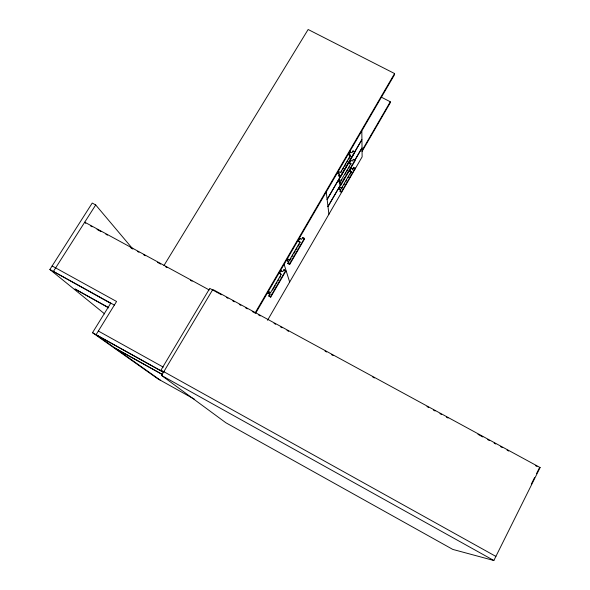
<?xml version="1.0" encoding="UTF-8"?>
<svg xmlns="http://www.w3.org/2000/svg" width="590" height="590" viewBox="0 0 590 590"><rect width="100%" height="100%" fill="white"/><g stroke="black" fill="none" stroke-linecap="round" stroke-linejoin="round"><path stroke-width="0.89" d="M381.31 97.158L390.292 101.768L390.233 102.822L362.061 151.438M163.976 265.5L308.135 29.5L394.577 73.544L394.503 74.738L255.632 313.261M531.28 484.161L534.547 477.605M536.59 473.505L539.444 467.767L540.123 467.538L212.813 289.469L161.572 375.461L225.867 422.757L452.818 549.423L493.852 560.5L540.123 467.538M342.554 187.192L341.632 188.778L341.581 188.099L339.973 187.251L339.191 188.601L340.806 189.442L340.01 191.58L341.617 192.429L341.566 191.75L355.224 168.157L353.624 167.317L352.621 169.817L353.624 167.317M267.55 320.267L362.127 156.859L362.024 147.942L327.996 206.603M338.586 181.012L339.383 179.64L341.027 180.503L350.91 163.474L349.273 162.619L350.644 160.251L352.282 161.107L353.336 159.293L354.974 160.148L354.996 160.9L341.057 184.935L339.42 184.073L340.231 181.875L338.586 181.012L338.638 181.72L340.283 182.583L340.231 181.875M338.638 181.72L339.383 179.64M350.91 163.474L350.939 164.219L349.302 163.364L350.217 161.793M341.079 181.211L341.971 179.67M345.113 174.264L346.006 172.715M346.905 171.174L347.805 169.625M348.697 168.084L349.597 166.535M327.981 206.463L340.858 184.264M343.623 179.508L344.538 177.915M354.199 161.262L362.024 147.78L361.928 139.668L347.281 164.861M349.9 174.507L351.279 172.125L349.678 171.292L349.641 170.576L350.991 168.261L352.591 169.094M340.858 190.12L339.25 189.279L339.973 187.251M349.678 171.292L350.571 169.75M362.135 150.347L390.292 101.768M341.581 188.099L351.249 171.417L349.641 170.576M343.926 184.817L344.848 183.232M345.769 181.646L346.684 180.061M348.063 177.679L348.985 176.093M254.932 313.216L394.577 73.544M280.914 274.446L279.586 273.288L281.076 270.729L282.787 271.651L283.923 269.689L285.641 270.611L285.811 271.164L270.714 297.146L268.996 296.217L269.932 294.602L268.007 293.171L268.87 291.689L270.795 293.119M300.251 242.483L298.555 241.576L298.407 240.963L299.875 238.448L301.571 239.356L302.7 237.423L304.403 238.331L304.536 238.95L289.668 264.534L287.957 263.619L288.879 262.034L287.006 260.544L287.854 259.084L289.727 260.574L291.099 258.214M337.945 173.069L338.756 171.675L340.445 172.553L350.556 155.17L348.882 154.292L350.283 151.881L351.957 152.758L353.041 150.9L354.715 151.778L354.738 152.559L340.482 177.096L338.8 176.218L339.626 173.954L337.945 173.069L338.004 173.814L339.685 174.699M349.265 154.477L350.283 151.881M268.996 296.217L269.726 294.1L268.007 293.171M270.589 292.618L281.297 274.21L279.586 273.288M287.957 263.619L288.717 261.459L287.006 260.544M289.565 259.998L300.111 241.87L298.407 240.963M272.573 290.059L275.25 285.471M276.135 283.938L277.027 282.404M277.919 280.877L278.812 279.343M279.697 277.816L280.589 276.282M292.013 256.643L292.935 255.064M293.85 253.494L295.221 251.133M296.136 249.563L297.05 247.984M297.965 246.414L299.337 244.054M340.954 172.509L341.876 170.93M342.79 169.352L343.705 167.781M344.626 166.203L345.998 163.836M346.92 162.257L347.834 160.679M348.756 159.101L350.128 156.734M270.714 297.146L270.508 296.645L285.641 270.611M289.668 264.534L289.498 263.966L304.403 238.331M327.126 199.361L361.928 139.498L361.825 130.958M327.148 199.508L342.244 173.526M343.166 171.948L346.367 166.439M163.821 372.438L160.915 370.232L209.76 288.385L212.666 289.97M194.678 399.356L157.81 378.802L92.512 332.694L110.787 303.12M104.636 313.902L49.877 269.505L92.224 203.063L95.698 204.944L132.853 249.024M95.698 204.944L53.388 271.444L110.492 303.267M495.371 556.296L495.888 556.414L163.821 371.685M338.741 175.481L340.423 176.358L340.482 177.096M339.361 183.365L341.005 184.228L341.057 184.935M339.958 190.909L341.566 191.75M303.4 238.345L304.536 238.95M289.727 260.574L287.854 259.084M287.787 263.052L289.498 263.966M285.811 271.164L283.923 269.689M268.782 295.715L270.508 296.645M213.388 290.361L216.294 291.947M216.626 292.124L221.479 294.764M226.331 297.404L227.954 298.289M232.807 300.93L234.422 301.807M239.282 304.447L240.897 305.332M245.75 307.973L247.372 308.85M252.225 311.491L253.84 312.376M258.7 315.016L260.315 315.893M274.07 323.379L275.685 324.257M280.545 326.897L282.16 327.782M287.013 330.422L288.635 331.3M325.038 351.109L326.661 351.994M331.514 354.634L333.129 355.512M372.777 377.084L374.392 377.969M426.983 406.576L428.606 407.461M433.458 410.102L435.073 410.979M439.926 413.62L441.549 414.505M446.401 417.145L448.017 418.022M477.959 434.314L482.812 436.954M487.665 439.594L489.28 440.479M494.14 443.12L495.755 443.997M500.608 446.637L502.23 447.522M507.083 450.163L508.698 451.04M535.403 465.569L537.018 466.447M209.236 289.963L84.731 222.187L85.757 223.3M90.587 225.933L92.202 226.803M97.033 229.436L101.067 231.634M105.898 234.26L107.505 235.137M130.869 247.859L132.484 248.737M137.315 251.362L138.93 252.24M143.761 254.873L145.369 255.75M157.456 262.329L160.679 264.084M165.51 266.717L167.125 267.594M190.489 280.309L192.097 281.187M52.134 265.965L116.569 301.49L96.096 334.685L160.554 380.336M49.877 269.505L114.349 305.089M108.582 307.567L74.937 288.982L108.678 307.884M98.346 331.042L163.268 367.128M160.915 370.232L163.858 371.87M92.512 332.694L163.467 372.165M97.107 335.4L163.43 372.305M114.947 348.034L162.427 374.466M115.824 348.653L162.339 374.554M161.572 375.461L493.852 560.5M268.87 291.689L269.077 292.197M269.726 294.1L269.932 294.602M281.076 270.729L281.26 271.282M284.115 264.372L289.668 282.05M288.717 261.459L288.879 262.034M299.875 238.448L300.015 239.068M302.7 237.423L302.832 238.043M326.248 192.038L328.918 214.244M339.191 188.601L339.25 189.279M338.756 171.675L338.815 172.42M348.882 154.292L348.919 155.074L350.585 155.944L350.556 155.17M349.273 162.619L349.302 163.364M351.249 171.417L351.279 172.125M350.644 160.251L350.674 161.004M350.991 168.261L351.021 168.976M353.041 150.9L353.063 151.689M353.336 159.293L353.366 160.045M355.224 168.157L355.246 168.873"/></g></svg>
